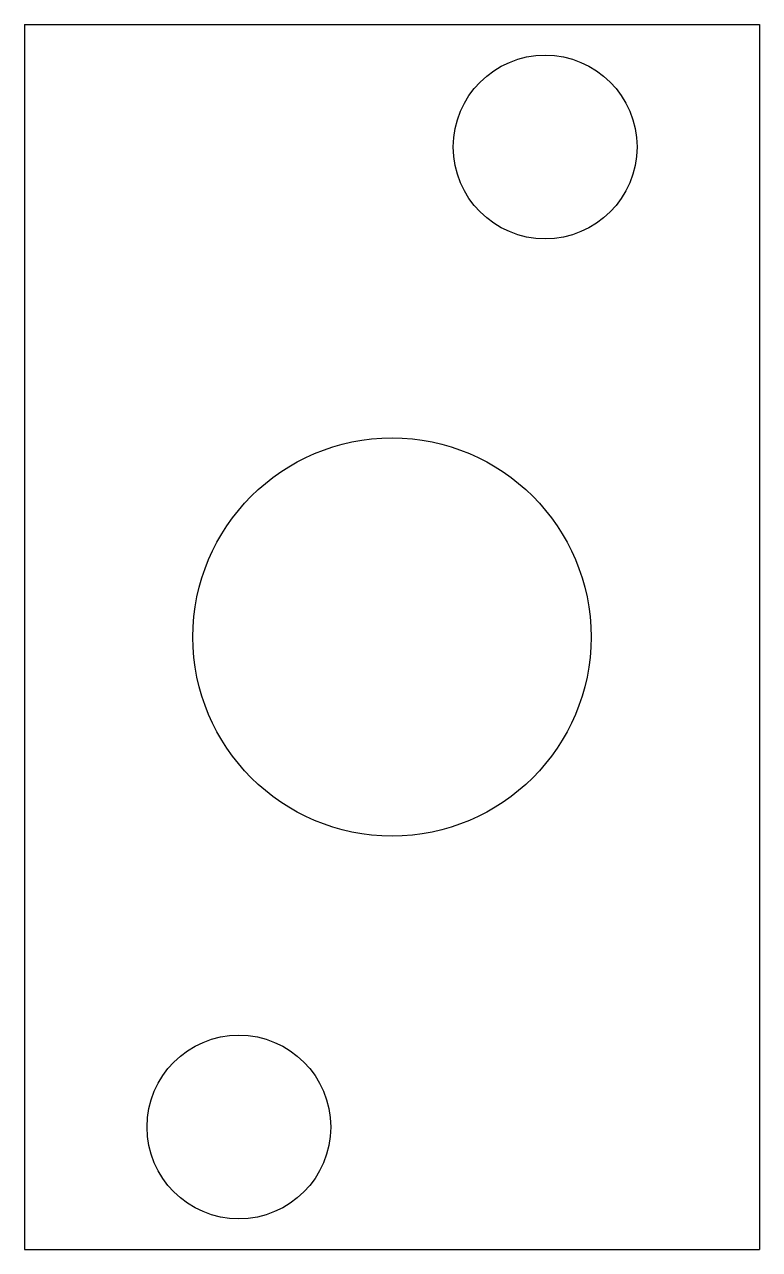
# Model space of a CAD drawing. Header units: millimetres. Extents: x 0 to 12, y 0 to 20.
import ezdxf

# ---------------------------------------------------------------- set-up
doc = ezdxf.new("R2010")
doc.units = ezdxf.units.MM

msp = doc.modelspace()

# ---------------------------------------------------------------- linework, layer by layer
for p, q in [((0, 20, 1.5), (12, 20, 1.5)), ((0, 20, 1.5), (0, 0, 1.5)), ((12, 20, 1.5), (12, 0, 1.5)), ((0, 0, 1.5), (12, 0, 1.5))]:
    msp.add_line(p, q)
for centre, radius in [((8.5, 18, 1.5), 1.5), ((6, 10, 1.5), 3.25), ((3.5, 2, 1.5), 1.5)]:
    msp.add_circle(centre, radius)

doc.saveas('drawing.dxf')
